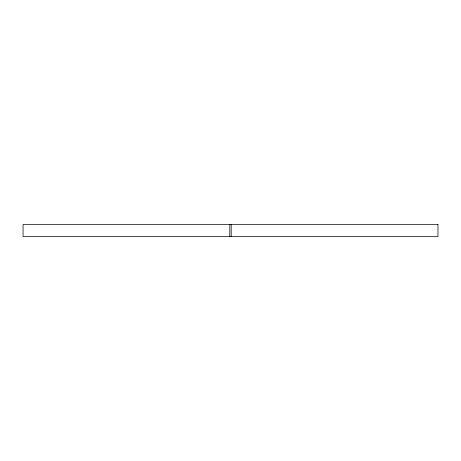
<?xml version="1.0" encoding="UTF-8"?>
<svg xmlns="http://www.w3.org/2000/svg" width="461" height="461" viewBox="0 0 461 461"><rect width="100%" height="100%" fill="white"/><g stroke="black" fill="none" stroke-linecap="round" stroke-linejoin="round"><path stroke-width="0.69" d="M231.192 224.449L231.192 236.551M229.809 224.449L229.809 236.551M437.95 224.449L23.05 224.449L23.05 236.551L437.95 236.551L437.95 224.449"/></g></svg>
